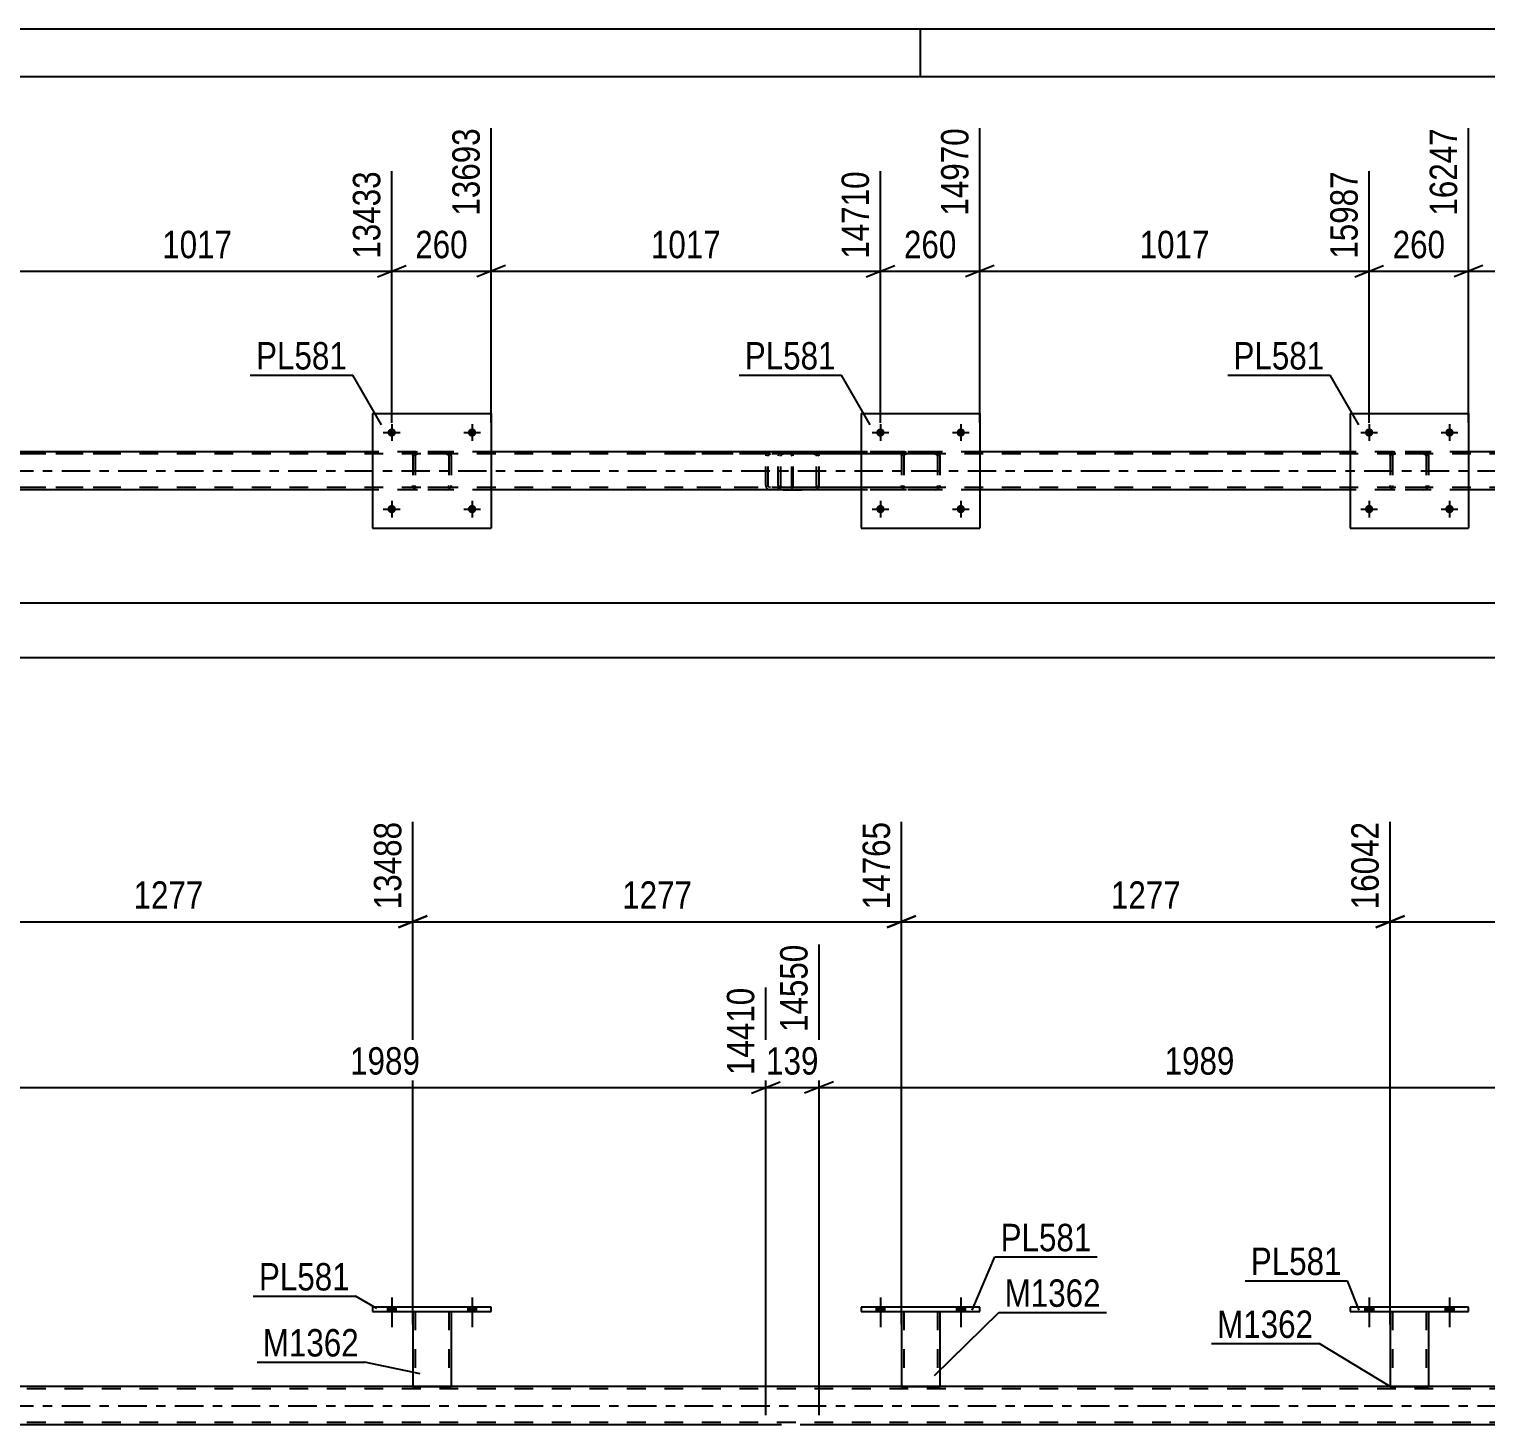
# Model space of a CAD drawing. Header units: millimetres. Extents: x 0 to 841, y 0 to 594.
# Drawn here: x 537.8 to 690.1, y 448.1 to 594 of the extents above; entities that cross this region are included whole.
import ezdxf

# ---------------------------------------------------------------- set-up
doc = ezdxf.new("R2010")
doc.units = ezdxf.units.MM
doc.linetypes.add('DXK_LINE_DOT2', pattern=[3.9198, 1.9599, -1.9599])
doc.linetypes.add('DXK_LINE_DOT3', pattern=[5.9187, 2.979, -0.9799, 0.9799, -0.9799])
doc.styles.add('Arial Narrow', font='ARIALN.TTF', dxfattribs={"height": 0.2})

# ---------------------------------------------------------------- blocks, each defined once
blk = doc.blocks.new('Unknown-275727292-1135 - 18137')
at = {"color": 5, "linetype": 'Continuous'}
for p, q in [((841, 594), (0, 594)), ((631, 589), (631, 594)), ((836, 589), (5, 589))]:
    blk.add_line(p, q, dxfattribs=at)
blk = doc.blocks.new('Bolt-275727292-2508 - 2500')
at = {"linetype": 'Continuous'}
for points in [[(627.25, 551.84, -1), (626.37, 551.84, -1)], [(635.65, 551.84, -1), (634.77, 551.84, -1)]]:
    blk.add_hatch(color=1, dxfattribs=at).paths.add_polyline_path(points)
at = {"color": 1, "linetype": 'Continuous'}
for p, q in [((626.81, 552.72), (626.81, 550.96)), ((635.21, 552.72), (635.21, 550.96)), ((625.93, 551.84), (627.69, 551.84)), ((634.33, 551.84), (636.09, 551.84))]:
    blk.add_line(p, q, dxfattribs=at)
blk = doc.blocks.new('Bolt-275727292-2502 - 2500')
at = {"linetype": 'Continuous'}
for points in [[(576.17, 551.84, -1), (575.29, 551.84, -1)], [(584.57, 551.84, -1), (583.69, 551.84, -1)]]:
    blk.add_hatch(color=1, dxfattribs=at).paths.add_polyline_path(points)
at = {"color": 1, "linetype": 'Continuous'}
for p, q in [((575.73, 552.72), (575.73, 550.96)), ((584.13, 552.72), (584.13, 550.96)), ((574.85, 551.84), (576.61, 551.84)), ((583.25, 551.84), (585.01, 551.84))]:
    blk.add_line(p, q, dxfattribs=at)
blk = doc.blocks.new('Bolt-275727292-2503 - 2500')
at = {"linetype": 'Continuous'}
for points in [[(576.17, 543.84, -1), (575.29, 543.84, -1)], [(584.57, 543.84, -1), (583.69, 543.84, -1)]]:
    blk.add_hatch(color=1, dxfattribs=at).paths.add_polyline_path(points)
at = {"color": 1, "linetype": 'Continuous'}
for p, q in [((574.85, 543.84), (576.61, 543.84)), ((575.73, 544.72), (575.73, 542.96)), ((583.25, 543.84), (585.01, 543.84)), ((584.13, 544.72), (584.13, 542.96))]:
    blk.add_line(p, q, dxfattribs=at)
blk = doc.blocks.new('Bolt-275727292-2506 - 2500')
at = {"linetype": 'Continuous'}
for points in [[(678.33, 551.84, -1), (677.45, 551.84, -1)], [(686.73, 551.84, -1), (685.85, 551.84, -1)]]:
    blk.add_hatch(color=1, dxfattribs=at).paths.add_polyline_path(points)
at = {"color": 1, "linetype": 'Continuous'}
for p, q in [((677.89, 552.72), (677.89, 550.96)), ((686.29, 552.72), (686.29, 550.96)), ((677.01, 551.84), (678.77, 551.84)), ((685.41, 551.84), (687.17, 551.84))]:
    blk.add_line(p, q, dxfattribs=at)
blk = doc.blocks.new('Bolt-275727292-2507 - 2500')
at = {"linetype": 'Continuous'}
for points in [[(678.33, 543.84, -1), (677.45, 543.84, -1)], [(686.73, 543.84, -1), (685.85, 543.84, -1)]]:
    blk.add_hatch(color=1, dxfattribs=at).paths.add_polyline_path(points)
at = {"color": 1, "linetype": 'Continuous'}
for p, q in [((677.01, 543.84), (678.77, 543.84)), ((677.89, 544.72), (677.89, 542.96)), ((685.41, 543.84), (687.17, 543.84)), ((686.29, 544.72), (686.29, 542.96))]:
    blk.add_line(p, q, dxfattribs=at)
blk = doc.blocks.new('Bolt-275727292-2509 - 2500')
at = {"linetype": 'Continuous'}
for points in [[(627.25, 543.84, -1), (626.37, 543.84, -1)], [(635.65, 543.84, -1), (634.77, 543.84, -1)]]:
    blk.add_hatch(color=1, dxfattribs=at).paths.add_polyline_path(points)
at = {"color": 1, "linetype": 'Continuous'}
for p, q in [((625.93, 543.84), (627.69, 543.84)), ((626.81, 544.72), (626.81, 542.96)), ((634.33, 543.84), (636.09, 543.84)), ((635.21, 544.72), (635.21, 542.96))]:
    blk.add_line(p, q, dxfattribs=at)
blk = doc.blocks.new('Part-275727292-2530 - 2500')
at = {"color": 7, "linetype": 'DXK_LINE_DOT2'}
for p, q in [((578.23, 549.8), (578.41, 549.84)), ((578.41, 549.84), (578.23, 549.8)), ((581.45, 549.84), (578.41, 549.84)), ((581.45, 549.84), (581.64, 549.8)), ((581.64, 549.8), (581.45, 549.84)), ((577.93, 549.36), (577.97, 549.55)), ((577.97, 549.55), (577.93, 549.36)), ((577.93, 549.36), (577.93, 546.32)), ((578.17, 549.36), (578.19, 549.45)), ((578.17, 549.36), (578.17, 546.32)), ((578.19, 549.45), (578.24, 549.53)), ((578.24, 549.53), (578.32, 549.58)), ((578.32, 549.58), (578.41, 549.6)), ((581.45, 549.6), (578.41, 549.6)), ((581.45, 549.6), (581.54, 549.58)), ((581.54, 549.58), (581.62, 549.53)), ((581.62, 549.53), (581.67, 549.45)), ((581.67, 549.45), (581.69, 549.36)), ((581.69, 549.36), (581.69, 546.32)), ((581.9, 549.55), (581.93, 549.36)), ((581.93, 549.36), (581.9, 549.55)), ((581.93, 549.36), (581.93, 546.32)), ((577.97, 546.14), (577.93, 546.32)), ((577.93, 546.32), (577.97, 546.14)), ((578.19, 546.23), (578.17, 546.32)), ((578.24, 546.15), (578.19, 546.23)), ((578.41, 545.84), (578.23, 545.88)), ((578.23, 545.88), (578.41, 545.84)), ((578.32, 546.1), (578.24, 546.15)), ((578.41, 546.08), (578.32, 546.1)), ((581.45, 546.08), (578.41, 546.08)), ((581.45, 545.84), (578.41, 545.84)), ((581.54, 546.1), (581.45, 546.08)), ((581.64, 545.88), (581.45, 545.84)), ((581.45, 545.84), (581.64, 545.88)), ((581.62, 546.15), (581.54, 546.1)), ((581.67, 546.23), (581.62, 546.15)), ((581.69, 546.32), (581.67, 546.23)), ((581.93, 546.32), (581.9, 546.14)), ((581.9, 546.14), (581.93, 546.32))]:
    blk.add_line(p, q, dxfattribs=at)
at = {"color": 7, "linetype": 'DXK_LINE_DOT3'}
blk.add_line((579.93, 547.84), (579.93, 547.84), dxfattribs=at)
at = {"color": 7, "linetype": 'DXK_LINE_DOT2'}
for centre, start, end in [((578.41, 549.36), 112.5, 157.5), ((578.41, 549.36), 112.5, 157.5), ((581.45, 549.36), 22.5, 67.5), ((581.45, 549.36), 22.5, 67.5), ((578.41, 546.32), 202.5, 247.5), ((578.41, 546.32), 202.5, 247.5), ((581.45, 546.32), 292.5, 337.5), ((581.45, 546.32), 292.5, 337.5)]:
    blk.add_arc(centre, 0.48, start, end, dxfattribs=at)
blk = doc.blocks.new('Part-275727292-2531 - 2500')
at = {"color": 2, "linetype": 'Continuous'}
for p, q in [((573.73, 553.84), (573.73, 541.84)), ((573.73, 553.84), (586.13, 553.84)), ((586.13, 553.84), (586.13, 541.84)), ((573.73, 541.84), (586.13, 541.84))]:
    blk.add_line(p, q, dxfattribs=at)
blk = doc.blocks.new('Part-275727292-2535 - 2500')
at = {"color": 2, "linetype": 'Continuous'}
for p, q in [((675.89, 553.84), (675.89, 541.84)), ((675.89, 553.84), (688.29, 553.84)), ((688.29, 553.84), (688.29, 541.84)), ((675.89, 541.84), (688.29, 541.84))]:
    blk.add_line(p, q, dxfattribs=at)
blk = doc.blocks.new('Part-275727292-2536 - 2500')
at = {"color": 7, "linetype": 'DXK_LINE_DOT2'}
for p, q in [((680.39, 549.8), (680.57, 549.84)), ((680.57, 549.84), (680.39, 549.8)), ((683.61, 549.84), (680.57, 549.84)), ((683.61, 549.84), (683.8, 549.8)), ((683.8, 549.8), (683.61, 549.84)), ((680.09, 549.36), (680.13, 549.55)), ((680.13, 549.55), (680.09, 549.36)), ((680.09, 549.36), (680.09, 546.32)), ((680.33, 549.36), (680.35, 549.45)), ((680.33, 549.36), (680.33, 546.32)), ((680.35, 549.45), (680.4, 549.53)), ((680.4, 549.53), (680.48, 549.58)), ((680.48, 549.58), (680.57, 549.6)), ((683.61, 549.6), (680.57, 549.6)), ((683.61, 549.6), (683.71, 549.58)), ((683.71, 549.58), (683.78, 549.53)), ((683.78, 549.53), (683.84, 549.45)), ((683.84, 549.45), (683.85, 549.36)), ((683.85, 549.36), (683.85, 546.32)), ((684.06, 549.55), (684.09, 549.36)), ((684.09, 549.36), (684.06, 549.55)), ((684.09, 549.36), (684.09, 546.32)), ((680.13, 546.14), (680.09, 546.32)), ((680.09, 546.32), (680.13, 546.14)), ((680.35, 546.23), (680.33, 546.32)), ((680.4, 546.15), (680.35, 546.23)), ((680.57, 545.84), (680.39, 545.88)), ((680.39, 545.88), (680.57, 545.84)), ((680.48, 546.1), (680.4, 546.15)), ((680.57, 546.08), (680.48, 546.1)), ((683.61, 546.08), (680.57, 546.08)), ((683.61, 545.84), (680.57, 545.84)), ((683.71, 546.1), (683.61, 546.08)), ((683.8, 545.88), (683.61, 545.84)), ((683.61, 545.84), (683.8, 545.88)), ((683.78, 546.15), (683.71, 546.1)), ((683.84, 546.23), (683.78, 546.15)), ((683.85, 546.32), (683.84, 546.23)), ((684.09, 546.32), (684.06, 546.14)), ((684.06, 546.14), (684.09, 546.32))]:
    blk.add_line(p, q, dxfattribs=at)
at = {"color": 7, "linetype": 'DXK_LINE_DOT3'}
blk.add_line((682.09, 547.84), (682.09, 547.84), dxfattribs=at)
at = {"color": 7, "linetype": 'DXK_LINE_DOT2'}
for centre, start, end in [((680.57, 549.36), 112.5, 157.5), ((680.57, 549.36), 112.5, 157.5), ((683.61, 549.36), 22.5, 67.5), ((683.61, 549.36), 22.5, 67.5), ((680.57, 546.32), 202.5, 247.5), ((680.57, 546.32), 202.5, 247.5), ((683.61, 546.32), 292.5, 337.5), ((683.61, 546.32), 292.5, 337.5)]:
    blk.add_arc(centre, 0.48, start, end, dxfattribs=at)
blk = doc.blocks.new('Part-275727292-2537 - 2500')
at = {"color": 2, "linetype": 'Continuous'}
for p, q in [((624.81, 553.84), (624.81, 541.84)), ((624.81, 553.84), (637.21, 553.84)), ((637.21, 553.84), (637.21, 541.84)), ((624.81, 541.84), (637.21, 541.84))]:
    blk.add_line(p, q, dxfattribs=at)
blk = doc.blocks.new('Part-275727292-2538 - 2500')
at = {"color": 7, "linetype": 'DXK_LINE_DOT2'}
for p, q in [((629.31, 549.8), (629.49, 549.84)), ((629.49, 549.84), (629.31, 549.8)), ((632.53, 549.84), (629.49, 549.84)), ((632.53, 549.84), (632.72, 549.8)), ((632.72, 549.8), (632.53, 549.84)), ((629.01, 549.36), (629.05, 549.55)), ((629.05, 549.55), (629.01, 549.36)), ((629.01, 549.36), (629.01, 546.32)), ((629.25, 549.36), (629.27, 549.45)), ((629.25, 549.36), (629.25, 546.32)), ((629.27, 549.45), (629.32, 549.53)), ((629.32, 549.53), (629.4, 549.58)), ((629.4, 549.58), (629.49, 549.6)), ((632.53, 549.6), (629.49, 549.6)), ((632.53, 549.6), (632.63, 549.58)), ((632.63, 549.58), (632.7, 549.53)), ((632.7, 549.53), (632.76, 549.45)), ((632.76, 549.45), (632.77, 549.36)), ((632.77, 549.36), (632.77, 546.32)), ((632.98, 549.55), (633.01, 549.36)), ((633.01, 549.36), (632.98, 549.55)), ((633.01, 549.36), (633.01, 546.32)), ((629.05, 546.14), (629.01, 546.32)), ((629.01, 546.32), (629.05, 546.14)), ((629.27, 546.23), (629.25, 546.32)), ((629.32, 546.15), (629.27, 546.23)), ((629.49, 545.84), (629.31, 545.88)), ((629.31, 545.88), (629.49, 545.84)), ((629.4, 546.1), (629.32, 546.15)), ((629.49, 546.08), (629.4, 546.1)), ((632.53, 546.08), (629.49, 546.08)), ((632.53, 545.84), (629.49, 545.84)), ((632.63, 546.1), (632.53, 546.08)), ((632.72, 545.88), (632.53, 545.84)), ((632.53, 545.84), (632.72, 545.88)), ((632.7, 546.15), (632.63, 546.1)), ((632.76, 546.23), (632.7, 546.15)), ((632.77, 546.32), (632.76, 546.23)), ((633.01, 546.32), (632.98, 546.14)), ((632.98, 546.14), (633.01, 546.32))]:
    blk.add_line(p, q, dxfattribs=at)
at = {"color": 7, "linetype": 'DXK_LINE_DOT3'}
blk.add_line((631.01, 547.84), (631.01, 547.84), dxfattribs=at)
at = {"color": 7, "linetype": 'DXK_LINE_DOT2'}
for centre, start, end in [((629.49, 549.36), 112.5, 157.5), ((629.49, 549.36), 112.5, 157.5), ((632.53, 549.36), 22.5, 67.5), ((632.53, 549.36), 22.5, 67.5), ((629.49, 546.32), 202.5, 247.5), ((629.49, 546.32), 202.5, 247.5), ((632.53, 546.32), 292.5, 337.5), ((632.53, 546.32), 292.5, 337.5)]:
    blk.add_arc(centre, 0.48, start, end, dxfattribs=at)
blk = doc.blocks.new('Part-275727292-2667 - 2500')
at = {"color": 7, "linetype": 'DXK_LINE_DOT2'}
for p, q in [((616.64, 549.84), (616.45, 549.8)), ((616.64, 549.84), (619.88, 549.84)), ((631.63, 549.84), (616.64, 549.84)), ((620.07, 549.8), (619.88, 549.84)), ((616.17, 549.53), (616.13, 549.36)), ((616.13, 546.32), (616.13, 549.36)), ((616.17, 549.55), (616.17, 549.53)), ((616.39, 549.36), (616.41, 549.45)), ((616.39, 546.32), (616.39, 549.36)), ((616.41, 549.45), (616.46, 549.53)), ((616.46, 549.53), (616.55, 549.58)), ((616.55, 549.58), (616.64, 549.6)), ((631.63, 549.6), (616.64, 549.6)), ((619.88, 549.6), (619.98, 549.58)), ((619.98, 549.58), (620.06, 549.53)), ((620.06, 549.53), (620.12, 549.45)), ((620.12, 549.45), (620.13, 549.36)), ((620.13, 546.32), (620.13, 549.36)), ((620.35, 549.53), (620.35, 549.55)), ((620.39, 549.36), (620.35, 549.53)), ((620.39, 546.32), (620.39, 549.36)), ((616.13, 546.32), (616.15, 546.23)), ((616.15, 546.23), (616.17, 546.14)), ((616.41, 546.23), (616.39, 546.32)), ((616.46, 546.15), (616.41, 546.23)), ((616.45, 545.88), (616.64, 545.84)), ((616.55, 546.1), (616.46, 546.15)), ((616.64, 546.08), (616.55, 546.1)), ((631.63, 546.08), (616.64, 546.08)), ((616.64, 545.84), (619.88, 545.84)), ((631.63, 545.84), (616.64, 545.84)), ((619.98, 546.1), (619.88, 546.08)), ((619.88, 545.84), (620.07, 545.88)), ((620.06, 546.15), (619.98, 546.1)), ((620.12, 546.23), (620.06, 546.15)), ((620.13, 546.32), (620.12, 546.23)), ((620.35, 546.14), (620.37, 546.23)), ((620.37, 546.23), (620.39, 546.32))]:
    blk.add_line(p, q, dxfattribs=at)
for centre, start, end in [((616.62, 549.34), 110.7583, 155.68), ((619.9, 549.34), 24.32, 69.2417), ((616.62, 546.34), 204.32, 249.2417), ((619.9, 546.34), 290.7583, 335.68)]:
    blk.add_arc(centre, 0.496, start, end, dxfattribs=at)
blk = doc.blocks.new('Part-275727292-2637 - 2500')
at = {"color": 2, "linetype": 'Continuous'}
for p, q in [((573.73, 549.84), (535.05, 549.84)), ((624.81, 549.84), (586.13, 549.84)), ((675.89, 549.84), (637.21, 549.84)), ((726.97, 549.84), (688.29, 549.84)), ((573.73, 545.84), (535.05, 545.84)), ((624.81, 545.84), (586.13, 545.84)), ((675.89, 545.84), (637.21, 545.84)), ((726.97, 545.84), (688.29, 545.84))]:
    blk.add_line(p, q, dxfattribs=at)
at = {"color": 7, "linetype": 'DXK_LINE_DOT2'}
for p, q in [((586.13, 549.84), (573.73, 549.84)), ((637.21, 549.84), (624.81, 549.84)), ((688.29, 549.84), (675.89, 549.84)), ((759.07, 549.6), (97.33, 549.6)), ((759.07, 546.08), (97.33, 546.08)), ((586.13, 545.84), (573.73, 545.84)), ((637.21, 545.84), (624.81, 545.84)), ((688.29, 545.84), (675.89, 545.84))]:
    blk.add_line(p, q, dxfattribs=at)
at = {"color": 7, "linetype": 'DXK_LINE_DOT3'}
blk.add_line((97.33, 547.84), (759.07, 547.84), dxfattribs=at)
blk = doc.blocks.new('Part-275727292-2619 - 2500')
at = {"color": 7, "linetype": 'DXK_LINE_DOT2'}
for p, q in [((616.13, 549.84), (605.25, 549.84)), ((615.32, 549.84), (615.13, 549.8)), ((617.41, 549.84), (615.32, 549.84)), ((616.13, 549.6), (616.13, 549.84)), ((617.51, 549.8), (617.41, 549.84)), ((617.6, 549.7), (617.51, 549.8)), ((617.66, 549.55), (617.6, 549.7)), ((615.32, 549.6), (605.25, 549.6)), ((614.85, 549.53), (614.82, 549.36)), ((614.82, 546.32), (614.82, 549.36)), ((614.85, 549.55), (614.85, 549.53)), ((615.07, 549.36), (615.09, 549.45)), ((615.07, 546.32), (615.07, 549.36)), ((615.09, 549.45), (615.14, 549.53)), ((615.14, 549.53), (615.22, 549.58)), ((615.22, 549.58), (615.32, 549.6)), ((617.41, 549.6), (615.32, 549.6)), ((617.41, 549.6), (617.46, 549.58)), ((617.46, 549.58), (617.51, 549.53)), ((617.51, 549.53), (617.53, 549.45)), ((617.53, 549.45), (617.54, 549.36)), ((617.54, 546.32), (617.54, 549.36)), ((617.68, 549.36), (617.66, 549.55)), ((617.68, 546.32), (617.68, 549.36)), ((617.41, 546.08), (605.25, 546.08)), ((616.13, 545.84), (605.25, 545.84)), ((614.82, 546.32), (614.83, 546.23)), ((614.83, 546.23), (614.85, 546.14)), ((615.09, 546.23), (615.07, 546.32)), ((615.14, 546.15), (615.09, 546.23)), ((615.13, 545.88), (615.32, 545.84)), ((615.22, 546.1), (615.14, 546.15)), ((615.32, 546.08), (615.22, 546.1)), ((617.41, 545.84), (615.32, 545.84)), ((616.13, 546.08), (616.13, 545.84)), ((617.46, 546.1), (617.41, 546.08)), ((617.41, 545.84), (617.51, 545.88)), ((617.51, 546.15), (617.46, 546.1)), ((617.53, 546.23), (617.51, 546.15)), ((617.51, 545.88), (617.6, 545.98)), ((617.54, 546.32), (617.53, 546.23)), ((617.6, 545.98), (617.66, 546.14)), ((617.66, 546.14), (617.68, 546.32))]:
    blk.add_line(p, q, dxfattribs=at)
for centre, start, end in [((615.3, 549.35), 111.1941, 156.1506), ((615.3, 546.34), 203.8494, 248.8059)]:
    blk.add_arc(centre, 0.492, start, end, dxfattribs=at)
blk = doc.blocks.new('Part-275727292-2666 - 2500')
at = {"color": 7, "linetype": 'DXK_LINE_DOT2'}
for p, q in [((531.51, 549.84), (531.31, 549.8)), ((531.51, 549.84), (534.74, 549.84)), ((546.5, 549.84), (531.51, 549.84)), ((534.94, 549.8), (534.74, 549.84)), ((531.04, 549.55), (531, 549.36)), ((531, 546.32), (531, 549.36)), ((531.25, 549.36), (531.27, 549.45)), ((531.25, 546.32), (531.25, 549.36)), ((531.27, 549.45), (531.33, 549.53)), ((531.33, 549.53), (531.41, 549.58)), ((531.41, 549.58), (531.51, 549.6)), ((546.5, 549.6), (531.51, 549.6)), ((534.74, 549.6), (534.84, 549.58)), ((534.84, 549.58), (534.93, 549.53)), ((534.93, 549.53), (534.98, 549.45)), ((534.98, 549.45), (535, 549.36)), ((535, 546.32), (535, 549.36)), ((535.22, 549.53), (535.22, 549.55)), ((535.26, 549.36), (535.22, 549.53)), ((535.26, 546.32), (535.26, 549.36)), ((531, 546.32), (531.04, 546.14)), ((531.27, 546.23), (531.25, 546.32)), ((531.33, 546.15), (531.27, 546.23)), ((531.31, 545.88), (531.51, 545.84)), ((531.41, 546.1), (531.33, 546.15)), ((531.51, 546.08), (531.41, 546.1)), ((546.5, 546.08), (531.51, 546.08)), ((531.51, 545.84), (534.74, 545.84)), ((546.5, 545.84), (531.51, 545.84)), ((534.84, 546.1), (534.74, 546.08)), ((534.74, 545.84), (534.94, 545.88)), ((534.93, 546.15), (534.84, 546.1)), ((534.98, 546.23), (534.93, 546.15)), ((535, 546.32), (534.98, 546.23)), ((535.22, 546.14), (535.24, 546.23)), ((535.24, 546.23), (535.26, 546.32))]:
    blk.add_line(p, q, dxfattribs=at)
for centre, start, end in [((531.49, 549.34), 110.7583, 155.68), ((534.76, 549.34), 24.32, 69.2417), ((531.49, 546.34), 204.32, 249.2417), ((534.76, 546.34), 290.7583, 335.68)]:
    blk.add_arc(centre, 0.496, start, end, dxfattribs=at)
blk = doc.blocks.new('Bolt-275727292-3118 - 2736')
at = {"linetype": 'Continuous'}
for points in [[(626.37, 459.97), (627.25, 459.97), (627.25, 460.45), (626.37, 460.45)], [(634.77, 459.97), (635.65, 459.97), (635.65, 460.45), (634.77, 460.45)]]:
    blk.add_hatch(color=1, dxfattribs=at).paths.add_polyline_path(points)
at = {"color": 1, "linetype": 'Continuous'}
for p, q in [((626.81, 461.45), (626.81, 458.33)), ((635.21, 461.45), (635.21, 458.33)), ((626.37, 460.45), (626.37, 459.97)), ((627.25, 460.45), (627.25, 459.97)), ((634.77, 460.45), (634.77, 459.97)), ((635.65, 460.45), (635.65, 459.97))]:
    blk.add_line(p, q, dxfattribs=at)
blk = doc.blocks.new('Part-275727292-2844 - 2736')
at = {"color": 2, "linetype": 'Continuous'}
for p, q in [((753.15, 452.13), (97.33, 452.13)), ((614.82, 448.13), (535.26, 448.13)), ((699.95, 448.13), (620.39, 448.13))]:
    blk.add_line(p, q, dxfattribs=at)
at = {"color": 7, "linetype": 'DXK_LINE_DOT2'}
for p, q in [((759.07, 451.89), (97.33, 451.89)), ((759.07, 448.37), (97.33, 448.37)), ((620.39, 448.13), (614.82, 448.13))]:
    blk.add_line(p, q, dxfattribs=at)
at = {"color": 7, "linetype": 'DXK_LINE_DOT3'}
blk.add_line((97.33, 450.13), (759.07, 450.13), dxfattribs=at)
blk = doc.blocks.new('Bolt-275727292-3117 - 2736')
at = {"linetype": 'Continuous'}
for points in [[(677.45, 459.97), (678.33, 459.97), (678.33, 460.45), (677.45, 460.45)], [(685.85, 459.97), (686.73, 459.97), (686.73, 460.45), (685.85, 460.45)]]:
    blk.add_hatch(color=1, dxfattribs=at).paths.add_polyline_path(points)
at = {"color": 1, "linetype": 'Continuous'}
for p, q in [((677.89, 461.45), (677.89, 458.33)), ((686.29, 461.45), (686.29, 458.33)), ((677.45, 460.45), (677.45, 459.97)), ((678.33, 460.45), (678.33, 459.97)), ((685.85, 460.45), (685.85, 459.97)), ((686.73, 460.45), (686.73, 459.97))]:
    blk.add_line(p, q, dxfattribs=at)
blk = doc.blocks.new('Bolt-275727292-3119 - 2736')
at = {"linetype": 'Continuous'}
for points in [[(626.37, 459.97), (627.25, 459.97), (627.25, 460.45), (626.37, 460.45)], [(634.77, 459.97), (635.65, 459.97), (635.65, 460.45), (634.77, 460.45)]]:
    blk.add_hatch(color=1, dxfattribs=at).paths.add_polyline_path(points)
at = {"color": 1, "linetype": 'Continuous'}
for p, q in [((626.81, 461.45), (626.81, 458.33)), ((635.21, 461.45), (635.21, 458.33)), ((626.37, 460.45), (626.37, 459.97)), ((627.25, 460.45), (627.25, 459.97)), ((634.77, 460.45), (634.77, 459.97)), ((635.65, 460.45), (635.65, 459.97))]:
    blk.add_line(p, q, dxfattribs=at)
blk = doc.blocks.new('Part-275727292-3105 - 2736')
at = {"color": 7, "linetype": 'DXK_LINE_DOT2'}
for p, q in [((577.93, 459.98), (581.93, 459.98)), ((577.93, 459.97), (577.93, 459.98)), ((577.93, 459.98), (577.93, 459.97)), ((578.17, 459.98), (578.17, 452.13)), ((581.69, 459.98), (581.69, 452.13)), ((581.93, 459.98), (581.93, 459.97)), ((581.93, 459.97), (581.93, 459.98)), ((581.67, 452.13), (581.64, 452.13)), ((581.64, 452.13), (581.67, 452.13)), ((581.69, 452.13), (581.67, 452.13)), ((581.67, 452.13), (581.69, 452.13))]:
    blk.add_line(p, q, dxfattribs=at)
at = {"color": 2, "linetype": 'Continuous'}
for p, q in [((577.93, 459.97), (577.93, 452.13)), ((581.93, 459.97), (581.93, 452.13)), ((577.93, 452.13), (581.93, 452.13))]:
    blk.add_line(p, q, dxfattribs=at)
blk = doc.blocks.new('Bolt-275727292-3113 - 2736')
at = {"linetype": 'Continuous'}
for points in [[(575.29, 459.97), (576.17, 459.97), (576.17, 460.45), (575.29, 460.45)], [(583.69, 459.97), (584.57, 459.97), (584.57, 460.45), (583.69, 460.45)]]:
    blk.add_hatch(color=1, dxfattribs=at).paths.add_polyline_path(points)
at = {"color": 1, "linetype": 'Continuous'}
for p, q in [((575.73, 461.45), (575.73, 458.33)), ((584.13, 461.45), (584.13, 458.33)), ((575.29, 460.45), (575.29, 459.97)), ((576.17, 460.45), (576.17, 459.97)), ((583.69, 460.45), (583.69, 459.97)), ((584.57, 460.45), (584.57, 459.97))]:
    blk.add_line(p, q, dxfattribs=at)
blk = doc.blocks.new('Part-275727292-3083 - 2736')
at = {"color": 2, "linetype": 'Continuous'}
for p, q in [((573.73, 460.45), (573.73, 459.97)), ((586.13, 460.45), (573.73, 460.45)), ((573.73, 459.97), (586.13, 459.97)), ((586.13, 459.97), (586.13, 460.45))]:
    blk.add_line(p, q, dxfattribs=at)
blk = doc.blocks.new('Part-275727292-3047 - 2736')
at = {"color": 2, "linetype": 'Continuous'}
for p, q in [((624.81, 460.45), (624.81, 459.97)), ((637.21, 460.45), (624.81, 460.45)), ((624.81, 459.97), (637.21, 459.97)), ((637.21, 459.97), (637.21, 460.45))]:
    blk.add_line(p, q, dxfattribs=at)
blk = doc.blocks.new('Part-275727292-3050 - 2736')
at = {"color": 7, "linetype": 'DXK_LINE_DOT2'}
for p, q in [((629.01, 459.98), (633.01, 459.98)), ((629.01, 459.97), (629.01, 459.98)), ((629.01, 459.98), (629.01, 459.97)), ((629.25, 459.98), (629.25, 452.13)), ((632.77, 459.98), (632.77, 452.13)), ((633.01, 459.98), (633.01, 459.97)), ((633.01, 459.97), (633.01, 459.98)), ((632.76, 452.13), (632.72, 452.13)), ((632.72, 452.13), (632.76, 452.13)), ((632.77, 452.13), (632.76, 452.13)), ((632.76, 452.13), (632.77, 452.13))]:
    blk.add_line(p, q, dxfattribs=at)
at = {"color": 2, "linetype": 'Continuous'}
for p, q in [((629.01, 459.97), (629.01, 452.13)), ((633.01, 459.97), (633.01, 452.13)), ((629.01, 452.13), (633.01, 452.13))]:
    blk.add_line(p, q, dxfattribs=at)
blk = doc.blocks.new('Part-275727292-3095 - 2736')
at = {"color": 2, "linetype": 'Continuous'}
for p, q in [((675.89, 460.45), (675.89, 459.97)), ((688.29, 460.45), (675.89, 460.45)), ((675.89, 459.97), (688.29, 459.97)), ((688.29, 459.97), (688.29, 460.45))]:
    blk.add_line(p, q, dxfattribs=at)
blk = doc.blocks.new('Part-275727292-3098 - 2736')
at = {"color": 7, "linetype": 'DXK_LINE_DOT2'}
for p, q in [((680.09, 459.98), (684.09, 459.98)), ((680.09, 459.97), (680.09, 459.98)), ((680.09, 459.98), (680.09, 459.97)), ((680.33, 459.98), (680.33, 452.13)), ((683.85, 459.98), (683.85, 452.13)), ((684.09, 459.98), (684.09, 459.97)), ((684.09, 459.97), (684.09, 459.98)), ((683.84, 452.13), (683.8, 452.13)), ((683.8, 452.13), (683.84, 452.13)), ((683.85, 452.13), (683.84, 452.13)), ((683.84, 452.13), (683.85, 452.13))]:
    blk.add_line(p, q, dxfattribs=at)
at = {"color": 2, "linetype": 'Continuous'}
for p, q in [((680.09, 459.97), (680.09, 452.13)), ((684.09, 459.97), (684.09, 452.13)), ((680.09, 452.13), (684.09, 452.13))]:
    blk.add_line(p, q, dxfattribs=at)
blk = doc.blocks.new('Bolt-275727292-3112 - 2736')
at = {"linetype": 'Continuous'}
for points in [[(575.29, 459.97), (576.17, 459.97), (576.17, 460.45), (575.29, 460.45)], [(583.69, 459.97), (584.57, 459.97), (584.57, 460.45), (583.69, 460.45)]]:
    blk.add_hatch(color=1, dxfattribs=at).paths.add_polyline_path(points)
at = {"color": 1, "linetype": 'Continuous'}
for p, q in [((575.73, 461.45), (575.73, 458.33)), ((584.13, 461.45), (584.13, 458.33)), ((575.29, 460.45), (575.29, 459.97)), ((576.17, 460.45), (576.17, 459.97)), ((583.69, 460.45), (583.69, 459.97)), ((584.57, 460.45), (584.57, 459.97))]:
    blk.add_line(p, q, dxfattribs=at)
blk = doc.blocks.new('Bolt-275727292-3116 - 2736')
at = {"linetype": 'Continuous'}
for points in [[(677.45, 459.97), (678.33, 459.97), (678.33, 460.45), (677.45, 460.45)], [(685.85, 459.97), (686.73, 459.97), (686.73, 460.45), (685.85, 460.45)]]:
    blk.add_hatch(color=1, dxfattribs=at).paths.add_polyline_path(points)
at = {"color": 1, "linetype": 'Continuous'}
for p, q in [((677.89, 461.45), (677.89, 458.33)), ((686.29, 461.45), (686.29, 458.33)), ((677.45, 460.45), (677.45, 459.97)), ((678.33, 460.45), (678.33, 459.97)), ((685.85, 460.45), (685.85, 459.97)), ((686.73, 460.45), (686.73, 459.97))]:
    blk.add_line(p, q, dxfattribs=at)
blk = doc.blocks.new('StraightDimension-275727292-5771 - 2500')
at = {"color": 7, "linetype": 'Continuous'}
blk.add_line((60.21, 534.06), (759.07, 534.06), dxfattribs=at)
blk = doc.blocks.new('StraightDimension-275727292-14534 - 2500')
at = {"color": 7, "linetype": 'Continuous'}
for p, q in [((688.29, 552.84), (688.29, 583.65)), ((728.97, 552.84), (728.97, 579.15)), ((689.79, 569.31), (686.79, 568.11)), ((688.29, 568.71), (728.97, 568.71)), ((727.47, 568.11), (730.47, 569.31))]:
    blk.add_line(p, q, dxfattribs=at)
at = {"color": 0, "linetype": 'Continuous'}
blk.add_wipeout([(728.37, 579.75), (724.17, 579.75), (724.17, 569.41), (728.37, 569.41)], dxfattribs=at)
at = {"color": 0}
blk.add_wipeout([(712.89, 569.46), (712.89, 573.66), (704.38, 573.66), (704.38, 569.46)], dxfattribs=at)
at = {"color": 3, "linetype": 'Continuous', "style": 'Arial Narrow'}
blk.add_text('17264', height=2.863, rotation=90.0002, dxfattribs=at).set_placement((727.77, 570.01))
at = {"color": 3, "style": 'Arial Narrow'}
blk.add_text('1017', height=2.863, dxfattribs=at).set_placement((704.98, 570.06))
blk = doc.blocks.new('StraightDimension-275727292-9578 - 2500')
at = {"color": 7, "linetype": 'Continuous'}
blk.add_line((59.57, 528.34), (759.71, 528.34), dxfattribs=at)
blk = doc.blocks.new('StraightDimension-275727292-14535 - 2500')
at = {"color": 7, "linetype": 'Continuous'}
for p, q in [((688.29, 552.84), (688.29, 583.65)), ((677.89, 552.84), (677.89, 579.15)), ((676.39, 568.11), (679.39, 569.31)), ((677.89, 568.71), (688.29, 568.71)), ((689.79, 569.31), (686.79, 568.11))]:
    blk.add_line(p, q, dxfattribs=at)
at = {"color": 0}
blk.add_wipeout([(686.44, 569.46), (686.44, 573.66), (679.75, 573.66), (679.75, 569.46)], dxfattribs=at)
at = {"color": 3, "style": 'Arial Narrow'}
blk.add_text('260', height=2.863, dxfattribs=at).set_placement((680.35, 570.06))
at = {"color": 0, "linetype": 'Continuous'}
blk.add_wipeout([(687.69, 584.25), (683.49, 584.25), (683.49, 573.91), (687.69, 573.91)], dxfattribs=at)
at = {"color": 3, "linetype": 'Continuous', "style": 'Arial Narrow'}
blk.add_text('16247', height=2.863, rotation=90.0002, dxfattribs=at).set_placement((687.09, 574.51))
blk = doc.blocks.new('StraightDimension-275727292-14536 - 2500')
at = {"color": 7, "linetype": 'Continuous'}
for p, q in [((637.21, 552.84), (637.21, 583.65)), ((677.89, 552.84), (677.89, 579.15)), ((638.71, 569.31), (635.71, 568.11)), ((637.21, 568.71), (677.89, 568.71)), ((676.39, 568.11), (679.39, 569.31))]:
    blk.add_line(p, q, dxfattribs=at)
at = {"color": 0, "linetype": 'Continuous'}
blk.add_wipeout([(677.29, 579.75), (673.09, 579.75), (673.09, 569.41), (677.29, 569.41)], dxfattribs=at)
at = {"color": 0}
blk.add_wipeout([(661.81, 569.46), (661.81, 573.66), (653.3, 573.66), (653.3, 569.46)], dxfattribs=at)
at = {"color": 3, "linetype": 'Continuous', "style": 'Arial Narrow'}
blk.add_text('15987', height=2.863, rotation=90.0002, dxfattribs=at).set_placement((676.69, 570.01))
at = {"color": 3, "style": 'Arial Narrow'}
blk.add_text('1017', height=2.863, dxfattribs=at).set_placement((653.9, 570.06))
blk = doc.blocks.new('StraightDimension-275727292-14537 - 2500')
at = {"color": 7, "linetype": 'Continuous'}
for p, q in [((637.21, 552.84), (637.21, 583.65)), ((626.81, 552.84), (626.81, 579.15)), ((625.31, 568.11), (628.31, 569.31)), ((626.81, 568.71), (637.21, 568.71)), ((638.71, 569.31), (635.71, 568.11))]:
    blk.add_line(p, q, dxfattribs=at)
at = {"color": 0}
blk.add_wipeout([(635.36, 569.46), (635.36, 573.66), (628.67, 573.66), (628.67, 569.46)], dxfattribs=at)
at = {"color": 3, "style": 'Arial Narrow'}
blk.add_text('260', height=2.863, dxfattribs=at).set_placement((629.27, 570.06))
at = {"color": 0, "linetype": 'Continuous'}
blk.add_wipeout([(636.61, 584.25), (632.41, 584.25), (632.41, 573.91), (636.61, 573.91)], dxfattribs=at)
at = {"color": 3, "linetype": 'Continuous', "style": 'Arial Narrow'}
blk.add_text('14970', height=2.863, rotation=90.0002, dxfattribs=at).set_placement((636.01, 574.51))
blk = doc.blocks.new('StraightDimension-275727292-14538 - 2500')
at = {"color": 7, "linetype": 'Continuous'}
for p, q in [((586.13, 552.84), (586.13, 583.65)), ((626.81, 552.84), (626.81, 579.15)), ((587.63, 569.31), (584.63, 568.11)), ((586.13, 568.71), (626.81, 568.71)), ((625.31, 568.11), (628.31, 569.31))]:
    blk.add_line(p, q, dxfattribs=at)
at = {"color": 0, "linetype": 'Continuous'}
blk.add_wipeout([(626.21, 579.75), (622.01, 579.75), (622.01, 569.41), (626.21, 569.41)], dxfattribs=at)
at = {"color": 0}
blk.add_wipeout([(610.73, 569.46), (610.73, 573.66), (602.22, 573.66), (602.22, 569.46)], dxfattribs=at)
at = {"color": 3, "linetype": 'Continuous', "style": 'Arial Narrow'}
blk.add_text('14710', height=2.863, rotation=90.0002, dxfattribs=at).set_placement((625.61, 570.01))
at = {"color": 3, "style": 'Arial Narrow'}
blk.add_text('1017', height=2.863, dxfattribs=at).set_placement((602.82, 570.06))
blk = doc.blocks.new('StraightDimension-275727292-14539 - 2500')
at = {"color": 7, "linetype": 'Continuous'}
for p, q in [((586.13, 552.84), (586.13, 583.65)), ((575.73, 552.84), (575.73, 579.15)), ((574.23, 568.11), (577.23, 569.31)), ((575.73, 568.71), (586.13, 568.71)), ((587.63, 569.31), (584.63, 568.11))]:
    blk.add_line(p, q, dxfattribs=at)
at = {"color": 0}
blk.add_wipeout([(584.28, 569.46), (584.28, 573.66), (577.59, 573.66), (577.59, 569.46)], dxfattribs=at)
at = {"color": 3, "style": 'Arial Narrow'}
blk.add_text('260', height=2.863, dxfattribs=at).set_placement((578.19, 570.06))
at = {"color": 0, "linetype": 'Continuous'}
blk.add_wipeout([(585.53, 584.25), (581.33, 584.25), (581.33, 573.91), (585.53, 573.91)], dxfattribs=at)
at = {"color": 3, "linetype": 'Continuous', "style": 'Arial Narrow'}
blk.add_text('13693', height=2.863, rotation=90.0002, dxfattribs=at).set_placement((584.93, 574.51))
blk = doc.blocks.new('StraightDimension-275727292-14540 - 2500')
at = {"color": 7, "linetype": 'Continuous'}
for p, q in [((535.05, 552.84), (535.05, 583.65)), ((575.73, 552.84), (575.73, 579.15)), ((536.55, 569.31), (533.55, 568.11)), ((535.05, 568.71), (575.73, 568.71)), ((574.23, 568.11), (577.23, 569.31))]:
    blk.add_line(p, q, dxfattribs=at)
at = {"color": 0, "linetype": 'Continuous'}
blk.add_wipeout([(575.13, 579.75), (570.93, 579.75), (570.93, 569.41), (575.13, 569.41)], dxfattribs=at)
at = {"color": 0}
blk.add_wipeout([(559.65, 569.46), (559.65, 573.66), (551.14, 573.66), (551.14, 569.46)], dxfattribs=at)
at = {"color": 3, "linetype": 'Continuous', "style": 'Arial Narrow'}
blk.add_text('13433', height=2.863, rotation=90.0002, dxfattribs=at).set_placement((574.53, 570.01))
at = {"color": 3, "style": 'Arial Narrow'}
blk.add_text('1017', height=2.863, dxfattribs=at).set_placement((551.74, 570.06))
blk = doc.blocks.new('StraightDimension-275727292-16734 - 2736')
at = {"color": 7, "linetype": 'Continuous'}
for p, q in [((577.93, 458.61), (577.93, 511.16)), ((629.01, 458.61), (629.01, 511.16)), ((579.43, 501.32), (576.43, 500.12)), ((627.51, 500.12), (630.51, 501.32)), ((577.93, 500.72), (629.01, 500.72))]:
    blk.add_line(p, q, dxfattribs=at)
at = {"color": 0, "linetype": 'Continuous'}
blk.add_wipeout([(628.41, 511.76), (624.21, 511.76), (624.21, 501.42), (628.41, 501.42)], dxfattribs=at)
at = {"color": 0}
blk.add_wipeout([(607.73, 501.47), (607.73, 505.67), (599.22, 505.67), (599.22, 501.47)], dxfattribs=at)
at = {"color": 3, "linetype": 'Continuous', "style": 'Arial Narrow'}
blk.add_text('14765', height=2.863, rotation=90.0002, dxfattribs=at).set_placement((627.81, 502.02))
at = {"color": 3, "style": 'Arial Narrow'}
blk.add_text('1277', height=2.863, dxfattribs=at).set_placement((599.82, 502.07))
blk = doc.blocks.new('StraightDimension-275727292-16735 - 2736')
at = {"color": 7, "linetype": 'Continuous'}
for p, q in [((526.85, 458.61), (526.85, 511.16)), ((577.93, 458.61), (577.93, 511.16)), ((528.35, 501.32), (525.35, 500.12)), ((576.43, 500.12), (579.43, 501.32)), ((526.85, 500.72), (577.93, 500.72))]:
    blk.add_line(p, q, dxfattribs=at)
at = {"color": 0, "linetype": 'Continuous'}
blk.add_wipeout([(577.33, 511.76), (573.13, 511.76), (573.13, 501.42), (577.33, 501.42)], dxfattribs=at)
at = {"color": 0}
blk.add_wipeout([(556.65, 501.47), (556.65, 505.67), (548.14, 505.67), (548.14, 501.47)], dxfattribs=at)
at = {"color": 3, "linetype": 'Continuous', "style": 'Arial Narrow'}
blk.add_text('13488', height=2.863, rotation=90.0002, dxfattribs=at).set_placement((576.73, 502.02))
at = {"color": 3, "style": 'Arial Narrow'}
blk.add_text('1277', height=2.863, dxfattribs=at).set_placement((548.74, 502.07))
blk = doc.blocks.new('StraightDimension-275727292-16733 - 2736')
at = {"color": 7, "linetype": 'Continuous'}
for p, q in [((629.01, 458.61), (629.01, 511.16)), ((680.09, 458.61), (680.09, 511.16)), ((630.51, 501.32), (627.51, 500.12)), ((678.59, 500.12), (681.59, 501.32)), ((629.01, 500.72), (680.09, 500.72))]:
    blk.add_line(p, q, dxfattribs=at)
at = {"color": 0, "linetype": 'Continuous'}
blk.add_wipeout([(679.49, 511.76), (675.29, 511.76), (675.29, 501.42), (679.49, 501.42)], dxfattribs=at)
at = {"color": 0}
blk.add_wipeout([(658.81, 501.47), (658.81, 505.67), (650.3, 505.67), (650.3, 501.47)], dxfattribs=at)
at = {"color": 3, "linetype": 'Continuous', "style": 'Arial Narrow'}
blk.add_text('16042', height=2.863, rotation=90.0002, dxfattribs=at).set_placement((678.89, 502.02))
at = {"color": 3, "style": 'Arial Narrow'}
blk.add_text('1277', height=2.863, dxfattribs=at).set_placement((650.9, 502.07))
blk = doc.blocks.new('StraightDimension-275727292-8517 - 2736')
at = {"color": 7, "linetype": 'Continuous'}
for p, q in [((620.39, 449.13), (620.39, 498.33)), ((699.95, 449.13), (699.95, 493.83)), ((621.89, 483.99), (618.89, 482.79)), ((620.39, 483.39), (699.95, 483.39)), ((698.45, 482.79), (701.45, 483.99))]:
    blk.add_line(p, q, dxfattribs=at)
at = {"color": 0, "linetype": 'Continuous'}
blk.add_wipeout([(699.35, 494.43), (695.15, 494.43), (695.15, 484.09), (699.35, 484.09)], dxfattribs=at)
at = {"color": 0}
blk.add_wipeout([(664.43, 484.14), (664.43, 488.34), (655.91, 488.34), (655.91, 484.14)], dxfattribs=at)
at = {"color": 3, "linetype": 'Continuous', "style": 'Arial Narrow'}
blk.add_text('16539', height=2.863, rotation=90.0002, dxfattribs=at).set_placement((698.75, 484.69))
at = {"color": 3, "style": 'Arial Narrow'}
blk.add_text('1989', height=2.863, dxfattribs=at).set_placement((656.51, 484.74))
blk = doc.blocks.new('StraightDimension-275727292-8519 - 2736')
at = {"color": 7, "linetype": 'Continuous'}
for p, q in [((535.26, 449.13), (535.26, 498.33)), ((614.82, 449.13), (614.82, 493.83)), ((536.76, 483.99), (533.76, 482.79)), ((535.26, 483.39), (614.82, 483.39)), ((613.32, 482.79), (616.32, 483.99))]:
    blk.add_line(p, q, dxfattribs=at)
at = {"color": 0, "linetype": 'Continuous'}
blk.add_wipeout([(614.22, 494.43), (610.02, 494.43), (610.02, 484.09), (614.22, 484.09)], dxfattribs=at)
at = {"color": 0}
blk.add_wipeout([(579.29, 484.14), (579.29, 488.34), (570.78, 488.34), (570.78, 484.14)], dxfattribs=at)
at = {"color": 3, "linetype": 'Continuous', "style": 'Arial Narrow'}
blk.add_text('14410', height=2.863, rotation=90.0002, dxfattribs=at).set_placement((613.62, 484.69))
at = {"color": 3, "style": 'Arial Narrow'}
blk.add_text('1989', height=2.863, dxfattribs=at).set_placement((571.38, 484.74))
blk = doc.blocks.new('StraightDimension-275727292-8518 - 2736')
at = {"color": 7, "linetype": 'Continuous'}
for p, q in [((620.39, 449.13), (620.39, 498.33)), ((614.82, 449.13), (614.82, 493.83)), ((613.32, 482.79), (616.32, 483.99)), ((614.82, 483.39), (620.39, 483.39)), ((621.89, 483.99), (618.89, 482.79))]:
    blk.add_line(p, q, dxfattribs=at)
at = {"color": 0}
blk.add_wipeout([(620.94, 484.14), (620.94, 488.34), (614.26, 488.34), (614.26, 484.14)], dxfattribs=at)
at = {"color": 3, "style": 'Arial Narrow'}
blk.add_text('139', height=2.863, dxfattribs=at).set_placement((614.86, 484.74))
at = {"color": 0, "linetype": 'Continuous'}
blk.add_wipeout([(619.79, 498.93), (615.59, 498.93), (615.59, 488.59), (619.79, 488.59)], dxfattribs=at)
at = {"color": 3, "linetype": 'Continuous', "style": 'Arial Narrow'}
blk.add_text('14550', height=2.863, rotation=90.0002, dxfattribs=at).set_placement((619.19, 489.19))
blk = doc.blocks.new('StraightDimension-275727292-16732 - 2736')
at = {"color": 7, "linetype": 'Continuous'}
for p, q in [((680.09, 458.61), (680.09, 511.16)), ((731.17, 457.96), (731.17, 511.16)), ((681.59, 501.32), (678.59, 500.12)), ((729.67, 500.12), (732.67, 501.32)), ((680.09, 500.72), (731.17, 500.72))]:
    blk.add_line(p, q, dxfattribs=at)
at = {"color": 0, "linetype": 'Continuous'}
blk.add_wipeout([(730.57, 511.76), (726.37, 511.76), (726.37, 501.42), (730.57, 501.42)], dxfattribs=at)
at = {"color": 0}
blk.add_wipeout([(709.89, 501.47), (709.89, 505.67), (701.38, 505.67), (701.38, 501.47)], dxfattribs=at)
at = {"color": 3, "linetype": 'Continuous', "style": 'Arial Narrow'}
blk.add_text('17319', height=2.863, rotation=90.0002, dxfattribs=at).set_placement((729.97, 502.02))
at = {"color": 3, "style": 'Arial Narrow'}
blk.add_text('1277', height=2.863, dxfattribs=at).set_placement((701.98, 502.07))
blk = doc.blocks.new('Mark-275727292-9664 - 2500')
at = {"color": 0}
blk.add_wipeout([(571.05, 558.43), (571.05, 561.43), (561.55, 561.43), (561.55, 558.43)], dxfattribs=at)
blk.add_wipeout([(571.05, 558.43), (571.05, 561.43), (561.55, 561.43), (561.55, 558.43)], dxfattribs=at)
at = {"color": 30, "linetype": 'Continuous'}
for p in [(560.95, 557.83), (574.65, 552.64)]:
    blk.add_line(p, (571.65, 557.83), dxfattribs=at)
at = {"color": 3, "style": 'Arial Narrow'}
blk.add_text('PL581', height=2.863, dxfattribs=at).set_placement((561.55, 558.43))
blk = doc.blocks.new('Mark-275727292-9670 - 2500')
at = {"color": 0}
blk.add_wipeout([(673.22, 558.43), (673.22, 561.43), (663.71, 561.43), (663.71, 558.43)], dxfattribs=at)
blk.add_wipeout([(673.22, 558.43), (673.22, 561.43), (663.71, 561.43), (663.71, 558.43)], dxfattribs=at)
at = {"color": 30, "linetype": 'Continuous'}
for p in [(663.11, 557.83), (676.82, 552.64)]:
    blk.add_line(p, (673.82, 557.83), dxfattribs=at)
at = {"color": 3, "style": 'Arial Narrow'}
blk.add_text('PL581', height=2.863, dxfattribs=at).set_placement((663.71, 558.43))
blk = doc.blocks.new('Mark-275727292-9673 - 2500')
at = {"color": 0}
blk.add_wipeout([(622.13, 558.43), (622.13, 561.43), (612.63, 561.43), (612.63, 558.43)], dxfattribs=at)
blk.add_wipeout([(622.13, 558.43), (622.13, 561.43), (612.63, 561.43), (612.63, 558.43)], dxfattribs=at)
at = {"color": 30, "linetype": 'Continuous'}
for p in [(612.03, 557.83), (625.73, 552.64)]:
    blk.add_line(p, (622.73, 557.83), dxfattribs=at)
at = {"color": 3, "style": 'Arial Narrow'}
blk.add_text('PL581', height=2.863, dxfattribs=at).set_placement((612.63, 558.43))
blk = doc.blocks.new('Mark-275727292-15279 - 2736')
at = {"color": 0}
blk.add_wipeout([(675.03, 463.79), (675.03, 466.79), (665.52, 466.79), (665.52, 463.79)], dxfattribs=at)
blk.add_wipeout([(675.03, 463.79), (675.03, 466.79), (665.52, 466.79), (665.52, 463.79)], dxfattribs=at)
at = {"color": 30, "linetype": 'Continuous'}
for p in [(664.92, 463.19), (676.86, 460.13)]:
    blk.add_line(p, (675.63, 463.19), dxfattribs=at)
at = {"color": 3, "style": 'Arial Narrow'}
blk.add_text('PL581', height=2.863, dxfattribs=at).set_placement((665.52, 463.79))
blk = doc.blocks.new('Mark-275727292-15267 - 2736')
at = {"color": 0}
blk.add_wipeout([(571.35, 462.18), (571.35, 465.18), (561.85, 465.18), (561.85, 462.18)], dxfattribs=at)
blk.add_wipeout([(571.35, 462.18), (571.35, 465.18), (561.85, 465.18), (561.85, 462.18)], dxfattribs=at)
at = {"color": 30, "linetype": 'Continuous'}
for p in [(561.25, 461.58), (574.17, 460.3)]:
    blk.add_line(p, (571.95, 461.58), dxfattribs=at)
at = {"color": 3, "style": 'Arial Narrow'}
blk.add_text('PL581', height=2.863, dxfattribs=at).set_placement((561.85, 462.18))
blk = doc.blocks.new('Mark-275727292-15285 - 2736')
at = {"color": 0}
blk.add_wipeout([(572.3, 455.28), (572.3, 458.28), (562.25, 458.28), (562.25, 455.28)], dxfattribs=at)
blk.add_wipeout([(572.3, 455.28), (572.3, 458.28), (562.25, 458.28), (562.25, 455.28)], dxfattribs=at)
at = {"color": 30, "linetype": 'Continuous'}
for p in [(561.65, 454.68), (578.7, 453.45)]:
    blk.add_line(p, (572.9, 454.68), dxfattribs=at)
at = {"color": 3, "style": 'Arial Narrow'}
blk.add_text('M1362', height=2.863, dxfattribs=at).set_placement((562.25, 455.28))
blk = doc.blocks.new('Mark-275727292-15282 - 2736')
at = {"color": 0}
blk.add_wipeout([(672.06, 457.22), (672.06, 460.22), (662, 460.22), (662, 457.22)], dxfattribs=at)
blk.add_wipeout([(672.06, 457.22), (672.06, 460.22), (662, 460.22), (662, 457.22)], dxfattribs=at)
at = {"color": 30, "linetype": 'Continuous'}
for p in [(661.4, 456.62), (680.09, 452.13)]:
    blk.add_line(p, (672.66, 456.62), dxfattribs=at)
at = {"color": 3, "style": 'Arial Narrow'}
blk.add_text('M1362', height=2.863, dxfattribs=at).set_placement((662, 457.22))
blk = doc.blocks.new('Mark-275727292-15237 - 2736')
at = {"color": 0}
blk.add_wipeout([(648.87, 466.28), (648.87, 469.28), (639.37, 469.28), (639.37, 466.28)], dxfattribs=at)
blk.add_wipeout([(648.87, 466.28), (648.87, 469.28), (639.37, 469.28), (639.37, 466.28)], dxfattribs=at)
at = {"color": 30, "linetype": 'Continuous'}
for p, q in [((636.4, 460.12), (638.77, 465.68)), ((638.77, 465.68), (649.47, 465.68))]:
    blk.add_line(p, q, dxfattribs=at)
at = {"color": 3, "style": 'Arial Narrow'}
blk.add_text('PL581', height=2.863, dxfattribs=at).set_placement((639.37, 466.28))
blk = doc.blocks.new('Mark-275727292-15240 - 2736')
at = {"color": 0}
blk.add_wipeout([(649.85, 460.47), (649.85, 463.47), (639.79, 463.47), (639.79, 460.47)], dxfattribs=at)
blk.add_wipeout([(649.85, 460.47), (649.85, 463.47), (639.79, 463.47), (639.79, 460.47)], dxfattribs=at)
at = {"color": 30, "linetype": 'Continuous'}
for p, q in [((632.45, 453.29), (639.19, 459.87)), ((639.19, 459.87), (650.45, 459.87))]:
    blk.add_line(p, q, dxfattribs=at)
at = {"color": 3, "style": 'Arial Narrow'}
blk.add_text('M1362', height=2.863, dxfattribs=at).set_placement((639.79, 460.47))

msp = doc.modelspace()

# ---------------------------------------------------------------- block references
for name in ['Unknown-275727292-1135 - 18137', 'Part-275727292-2531 - 2500', 'Bolt-275727292-2502 - 2500', 'Part-275727292-2537 - 2500', 'Bolt-275727292-2508 - 2500', 'Part-275727292-2535 - 2500', 'Bolt-275727292-2506 - 2500', 'Part-275727292-2637 - 2500', 'Part-275727292-2666 - 2500', 'Part-275727292-2530 - 2500', 'Part-275727292-2619 - 2500', 'Part-275727292-2667 - 2500', 'Part-275727292-2538 - 2500', 'Part-275727292-2536 - 2500', 'Bolt-275727292-2503 - 2500', 'Bolt-275727292-2509 - 2500', 'Bolt-275727292-2507 - 2500', 'Bolt-275727292-3113 - 2736', 'Bolt-275727292-3112 - 2736', 'Bolt-275727292-3118 - 2736', 'Bolt-275727292-3119 - 2736', 'Bolt-275727292-3117 - 2736', 'Bolt-275727292-3116 - 2736', 'Part-275727292-3083 - 2736', 'Part-275727292-3105 - 2736', 'Part-275727292-3047 - 2736', 'Part-275727292-3050 - 2736', 'Part-275727292-3095 - 2736', 'Part-275727292-3098 - 2736', 'Part-275727292-2844 - 2736']:
    msp.add_blockref(name, (0, 0))

# ---------------------------------------------------------------- next in the draw order: block references
for name in ['StraightDimension-275727292-14534 - 2500', 'StraightDimension-275727292-5771 - 2500', 'StraightDimension-275727292-16734 - 2736']:
    msp.add_blockref(name, (0, 0))

# ---------------------------------------------------------------- next in the draw order: block references
for name in ['StraightDimension-275727292-14535 - 2500', 'StraightDimension-275727292-9578 - 2500', 'StraightDimension-275727292-16735 - 2736', 'StraightDimension-275727292-16733 - 2736']:
    msp.add_blockref(name, (0, 0))

# ---------------------------------------------------------------- next in the draw order: block references
for name in ['StraightDimension-275727292-14536 - 2500', 'StraightDimension-275727292-8519 - 2736', 'StraightDimension-275727292-8517 - 2736']:
    msp.add_blockref(name, (0, 0))

# ---------------------------------------------------------------- next in the draw order: block references
for name in ['StraightDimension-275727292-14537 - 2500', 'Mark-275727292-9670 - 2500', 'StraightDimension-275727292-16732 - 2736', 'StraightDimension-275727292-8518 - 2736', 'Mark-275727292-15237 - 2736', 'Mark-275727292-15279 - 2736', 'Mark-275727292-15267 - 2736', 'Mark-275727292-15285 - 2736']:
    msp.add_blockref(name, (0, 0))

# ---------------------------------------------------------------- next in the draw order: block references
for name in ['StraightDimension-275727292-14538 - 2500', 'Mark-275727292-15240 - 2736', 'Mark-275727292-15282 - 2736']:
    msp.add_blockref(name, (0, 0))

# ---------------------------------------------------------------- next in the draw order: block references
for name in ['StraightDimension-275727292-14539 - 2500', 'Mark-275727292-9673 - 2500']:
    msp.add_blockref(name, (0, 0))

# ---------------------------------------------------------------- next in the draw order: block references
msp.add_blockref('StraightDimension-275727292-14540 - 2500', (0, 0))

# ---------------------------------------------------------------- next in the draw order: block references
msp.add_blockref('Mark-275727292-9664 - 2500', (0, 0))

doc.saveas('drawing.dxf')
